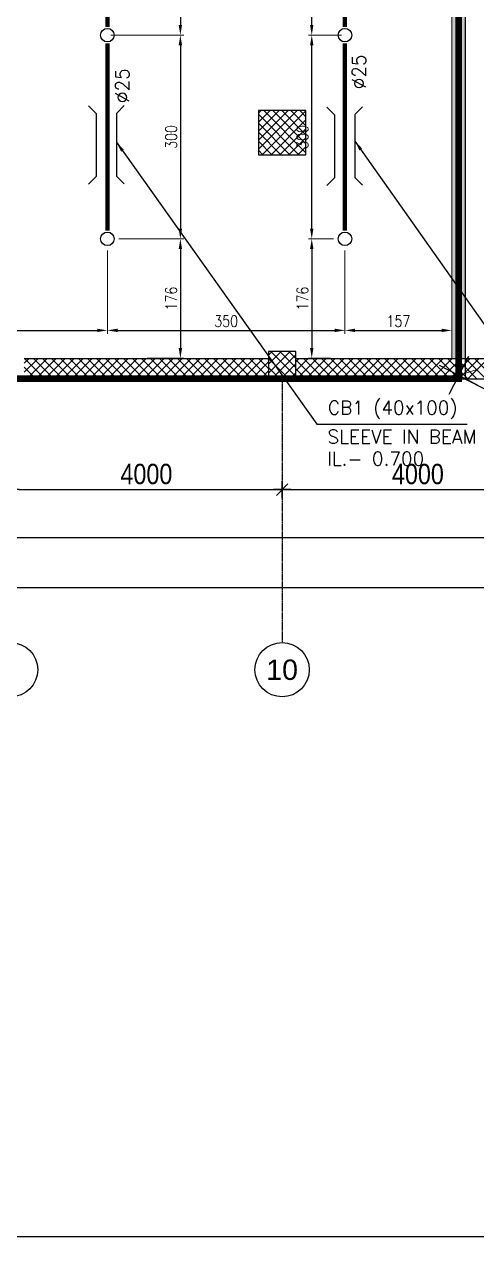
# Model space of a CAD drawing. Header units: inches. Extents: x 1355305 to 1448369, y 326920 to 386626.
# Drawn here: x 1403571 to 1410238, y 326920 to 344781 of the extents above; entities that cross this region are included whole.
import ezdxf
from ezdxf.enums import TextEntityAlignment as Align

# ---------------------------------------------------------------- set-up
doc = ezdxf.new("R2010")
doc.units = ezdxf.units.IN
doc.header["$MEASUREMENT"] = 0
for name, pattern in [('CENTER', [50.800000000000004, 31.75, -6.35, 6.35, -6.35]), ('DASHED2', [9.524999999999999, 6.35, -3.175]), ('DOT2', [3.175, 0, -3.175])]:
    doc.linetypes.add(name, pattern=pattern)
for name, color, linetype, lineweight in [('A-BLOCK', 43, 'Continuous', 13), ('A-DOOR', 10, 'Continuous', 15), ('A-HATCH CONCRETE', 254, 'Continuous', 5), ('A-LEASING LINE', 7, 'DASHED2', 9), ('wall hatch', 252, 'Continuous', 0)]:
    doc.layers.add(name, color=color, linetype=linetype, lineweight=lineweight)
for name, color, linetype in [('Axis', 9, 'CENTER'), ('dim-axis', 15, 'Continuous'), ('DIM2', 222, 'Continuous'), ('FFNEW', 252, 'Continuous'), ('FP-PIPE', 4, 'Continuous'), ('P-FIRE-SPR', 6, 'Continuous'), ('P-FIRE-TXT', 181, 'Continuous'), ('S-COL', 210, 'Continuous'), ('S-WALL', 1, 'Continuous'), ('SLEEVE', 2, 'Continuous'), ('SPR..', 3, 'Continuous'), ('wall pod', 7, 'Continuous')]:
    doc.layers.add(name, color=color, linetype=linetype)
doc.styles.add('ARIAL', font='ARIALN.TTF')
doc.styles.add('MECH', font='romans.shx')
doc.styles.add('ROMANS', font='romans__.ttf', dxfattribs={"width": 0.8})
doc.styles.add('style1', font='arial.ttf')
doc.dimstyles.new('DIM-100', dxfattribs={"dimscale": 150, "dimtxt": 2, "dimasz": 1, "dimexe": 0.75, "dimexo": 1, "dimgap": 0.5, "dimtad": 1, "dimdec": 0, "dimzin": 11, "dimdsep": 46, "dimtxsty": 'ARIAL', "dimblk": 'R', "dimcen": 2.5, "dimdle": 1, "dimclrd": 256, "dimclre": 256, "dimclrt": 256, "dimazin": 0, "dimtfac": 1, "dimtdec": 0, "dimtix": 1, "dimtmove": 2, "dimatfit": 3, "dimldrblk": 'R', "dimtolj": 1, "dimtzin": 3, "dimlwd": -1, "dimlwe": 13, "dimarcsym": 0})
doc.dimstyles.new('GRAND CINEMA', dxfattribs={"dimtxt": 180, "dimasz": 150, "dimexe": 0.18, "dimexo": 0.06, "dimgap": 100, "dimtad": 1, "dimdec": 0, "dimlfac": 0.1, "dimzin": 1, "dimdsep": 46, "dimtxsty": 'MECH', "dimcen": 0.09, "dimdle": 0.2, "dimclrd": 222, "dimclre": 222, "dimclrt": 3, "dimadec": 0, "dimazin": 0, "dimtfac": 1, "dimtdec": 0, "dimtix": 1, "dimtmove": 2, "dimatfit": 3, "dimfxl": 1, "dimtolj": 1, "dimtzin": 0, "dimlwd": -1, "dimarcsym": 0})

# ---------------------------------------------------------------- blocks, each defined once
blk = doc.blocks.new('R')
at = {"color": 4, "lineweight": 13}
blk.add_line((-0.7071067811866669, -0.7071067811866669), (0.7071067811866669, 0.7071067811866669), dxfattribs=at)
for p, q in [((0, -1.050000000000181), (0, 1.050000000000181)), ((-1.049999999999954, 0), (1.049999999999954, 0))]:
    blk.add_line(p, q)
blk = doc.blocks.new('*D1052')
at = {"layer": 'Defpoints', "color": 0, "transparency": 16777216}
for p in [(1420093.827452868, 560045.2144962826), (1468019.201510422, 560120.9798204945), (1468019.201510422, 560045.2144962826)]:
    blk.add_point(p, dxfattribs=at)
at = {"layer": 'dim-axis', "color": 251, "linetype": 'DOT2', "lineweight": 13, "transparency": 16777216}
for p, q in [((1420093.827452868, 560195.2144962826), (1420093.827452868, 560233.4798204945)), ((1468019.201510422, 560195.2144962826), (1468019.201510422, 560233.4798204945))]:
    blk.add_line(p, q, dxfattribs=at)
at = {"layer": 'dim-axis', "color": 251, "transparency": 16777216}
blk.add_line((1420213.827452868, 560120.9798204945), (1467899.201510422, 560120.9798204945), dxfattribs=at)
at = {"layer": 'dim-axis', "color": 251, "transparency": 16777216, "xscale": 120, "yscale": 120, "zscale": 120, "rotation": 180}
blk.add_blockref('R', (1420093.827452868, 560120.9798204945), dxfattribs=at)
at = {"layer": 'dim-axis', "color": 251, "transparency": 16777216, "xscale": 120, "yscale": 120, "zscale": 120}
blk.add_blockref('R', (1468019.201510422, 560120.9798204945), dxfattribs=at)
at = {"layer": 'dim-axis', "color": 251, "transparency": 16777216, "insert": (1444056.514481646, 560349.151716811), "char_height": 300, "attachment_point": 5, "style": 'ARIAL'}
blk.add_mtext('\\A1;47925', dxfattribs=at)
blk = doc.blocks.new('*D1053')
at = {"layer": 'Defpoints', "color": 0, "transparency": 16777216}
for p in [(1417901.090914004, 559308.8978513214), (1468019.201510422, 559384.6631755332), (1468019.201510422, 559308.8978513214)]:
    blk.add_point(p, dxfattribs=at)
at = {"layer": 'dim-axis', "color": 251, "linetype": 'DOT2', "lineweight": 13, "transparency": 16777216}
for p, q in [((1417901.090914004, 559458.8978513214), (1417901.090914004, 559497.1631755332)), ((1468019.201510422, 559458.8978513214), (1468019.201510422, 559497.1631755332))]:
    blk.add_line(p, q, dxfattribs=at)
at = {"layer": 'dim-axis', "color": 251, "transparency": 16777216}
blk.add_line((1418021.090914004, 559384.6631755332), (1467899.201510422, 559384.6631755332), dxfattribs=at)
at = {"layer": 'dim-axis', "color": 251, "transparency": 16777216, "xscale": 120, "yscale": 120, "zscale": 120, "rotation": 180}
blk.add_blockref('R', (1417901.090914004, 559384.6631755332), dxfattribs=at)
at = {"layer": 'dim-axis', "color": 251, "transparency": 16777216, "xscale": 120, "yscale": 120, "zscale": 120}
blk.add_blockref('R', (1468019.201510422, 559384.6631755332), dxfattribs=at)
at = {"layer": 'dim-axis', "color": 251, "transparency": 16777216, "insert": (1442960.146212213, 559612.8350718496), "char_height": 300, "attachment_point": 5, "style": 'ARIAL'}
blk.add_mtext('\\A1;50118', dxfattribs=at)
blk = doc.blocks.new('*D1065')
at = {"layer": 'Defpoints', "color": 0, "transparency": 16777216}
for p in [(1452093.827452868, 561772.7329135404), (1456093.827452868, 561772.7329135404), (1456093.827452868, 560824.5423655526)]:
    blk.add_point(p, dxfattribs=at)
at = {"layer": 'dim-axis', "color": 251, "linetype": 'DOT2', "lineweight": 13, "transparency": 16777216}
for p, q in [((1452093.827452868, 561622.7329135404), (1452093.827452868, 560712.0423655526)), ((1456093.827452868, 561622.7329135404), (1456093.827452868, 560712.0423655526))]:
    blk.add_line(p, q, dxfattribs=at)
at = {"layer": 'dim-axis', "color": 251, "transparency": 16777216}
blk.add_line((1452213.827452868, 560824.5423655526), (1455973.827452868, 560824.5423655526), dxfattribs=at)
at = {"layer": 'dim-axis', "color": 251, "transparency": 16777216, "xscale": 120, "yscale": 120, "zscale": 120, "rotation": 180}
blk.add_blockref('R', (1452093.827452868, 560824.5423655526), dxfattribs=at)
at = {"layer": 'dim-axis', "color": 251, "transparency": 16777216, "xscale": 120, "yscale": 120, "zscale": 120}
blk.add_blockref('R', (1456093.827452868, 560824.5423655526), dxfattribs=at)
at = {"layer": 'dim-axis', "color": 251, "transparency": 16777216, "insert": (1454093.827452868, 561052.7142618691), "char_height": 300, "attachment_point": 5, "style": 'ARIAL'}
blk.add_mtext('\\A1;4000', dxfattribs=at)
blk = doc.blocks.new('*D1066')
at = {"layer": 'Defpoints', "color": 0, "transparency": 16777216}
for p in [(1456093.827452868, 561772.7329135404), (1460093.827452868, 561772.7329135404), (1460093.827452868, 560824.5423655526)]:
    blk.add_point(p, dxfattribs=at)
at = {"layer": 'dim-axis', "color": 251, "linetype": 'DOT2', "lineweight": 13, "transparency": 16777216}
for p, q in [((1456093.827452868, 561622.7329135404), (1456093.827452868, 560712.0423655526)), ((1460093.827452868, 561622.7329135404), (1460093.827452868, 560712.0423655526))]:
    blk.add_line(p, q, dxfattribs=at)
at = {"layer": 'dim-axis', "color": 251, "transparency": 16777216}
blk.add_line((1456213.827452868, 560824.5423655526), (1459973.827452868, 560824.5423655526), dxfattribs=at)
at = {"layer": 'dim-axis', "color": 251, "transparency": 16777216, "xscale": 120, "yscale": 120, "zscale": 120, "rotation": 180}
blk.add_blockref('R', (1456093.827452868, 560824.5423655526), dxfattribs=at)
at = {"layer": 'dim-axis', "color": 251, "transparency": 16777216, "xscale": 120, "yscale": 120, "zscale": 120}
blk.add_blockref('R', (1460093.827452868, 560824.5423655526), dxfattribs=at)
at = {"layer": 'dim-axis', "color": 251, "transparency": 16777216, "insert": (1458093.827452868, 561052.7142618691), "char_height": 300, "attachment_point": 5, "style": 'ARIAL'}
blk.add_mtext('\\A1;4000', dxfattribs=at)
blk = doc.blocks.new('SEDRGFE')
at = {"layer": 'A-HATCH CONCRETE'}
h = blk.add_hatch(dxfattribs=at)
h.set_pattern_fill('ANSI37', color=250, scale=750)
h.set_pattern_definition([(45, (1341716.94421948, 266100.535076289), (-66.29126073623883, 66.29126073623884), []), (135, (1341716.94421948, 266100.535076289), (-66.29126073623884, -66.29126073623883), [])])
h.paths.add_polyline_path([(1386760.458064862, 678537.5531384707), (1386760.458064862, 677887.5531384707), (1387460.458064862, 677887.5531384707), (1387460.458064862, 678537.5531384707)])
h = blk.add_hatch(dxfattribs=at)
h.set_pattern_fill('ANSI37', color=250, scale=750)
h.set_pattern_definition([(45, (1341716.313607556, 266100.535076289), (-66.29126073623883, 66.29126073623884), []), (135, (1341716.313607556, 266100.535076289), (-66.29126073623884, -66.29126073623883), [])])
h.paths.add_polyline_path([(1386909.827452938, 674587.5531384649), (1387309.827452938, 674587.5531384649), (1387309.827452938, 674987.5531384649), (1386909.827452938, 674987.5531384649)])
at = {"layer": 'wall hatch', "ltscale": 500}
h = blk.add_hatch(dxfattribs=at)
h.set_pattern_fill('ANSI35', color=250, scale=500)
h.set_pattern_definition([(45, (1393765.295537244, 692564.6513192318), (-88.38834764831843, 88.38834764831844), []), (45, (1393853.683884744, 692564.6513192318), (-88.38834764831843, 88.38834764831844), [156.25, -31.25, 0, -31.25])])
edge = h.paths.add_edge_path(flags=17)
edge.add_line((1395397.435013728, 703056.1189136971), (1395199.441251579, 703084.3775273522))
edge.add_line((1395199.441251579, 703084.3775273522), (1394087.818356255, 695295.8002974926))
edge.add_line((1394087.818356255, 695295.8002974926), (1394301.26362863, 695265.3363645684))
edge.add_line((1394301.26362863, 695265.3363645684), (1395397.435013728, 703056.1189136971))
edge.add_line((1395397.435013728, 703056.1189136971), (1395199.441251579, 703084.3775273522))
h.paths.add_polyline_path([(1395397.435013728, 703056.1189136971), (1395199.441251579, 703084.3775273522), (1394087.818356255, 695295.8002974926), (1394301.26362863, 695265.3363645684)], flags=17)
h.paths.add_polyline_path([(1389809.827178311, 680290.4580612422), (1389609.827178311, 680287.5531384656), (1389609.827178311, 674887.5531384657), (1389809.827178311, 674887.5531384657)])
at = {"color": 250, "linetype": 'Continuous', "ltscale": 100}
blk.add_lwpolyline([(1389809.827178306, 674587.5531384656), (1389809.827178306, 680290.4580612421), (1389609.827178306, 680287.5531384655), (1388060.248555238, 680287.5531384657), (1388060.248555238, 686287.5531384657), (1384199.576223855, 686287.5531384068), (1384199.576223855, 693088.7208787417), (1385202.968846387, 692941.6240858629), (1385236.290825309, 693138.9020318149), (1385780.29710761, 696950.2695405331), (1386823.143637744, 704255.839256378), (1386865.470570824, 704552.8382980259), (1351200.254243582, 709613.1173584736), (1350433.73986931, 697904.0557742533), (1372210.580795567, 694796.0376300772), (1372208.772478453, 688237.4433332592), (1371310.458064859, 688237.4433332593), (1371310.458064859, 688037.5531384655), (1371310.458064859, 684787.5531387375), (1363260.447110901, 684787.5531387375), (1363260.447110901, 684587.5531384655), (1363260.447110901, 674587.5531384656), (1389809.827178306, 674587.5531384652)], dxfattribs=at)
at = {"layer": 'A-BLOCK', "color": 250, "ltscale": 100}
for p, q in [((1389809.827178311, 680290.4580612422), (1389809.827178311, 674887.5531384656)), ((1389609.827178311, 680087.5531384656), (1389609.827178311, 674887.5531384656))]:
    blk.add_line(p, q, dxfattribs=at)
for points in [[(1389609.827178311, 674887.5531384656), (1389609.827178311, 680287.5531384656)], [(1389809.827178311, 680290.4580612422), (1389809.827178311, 674887.5531384656)]]:
    blk.add_lwpolyline(points, dxfattribs=at)
at = {"layer": 'A-HATCH CONCRETE', "color": 250, "linetype": 'Continuous'}
for p, q in [((1383310.458064863, 674815.0508789618), (1383382.960324366, 674887.5531384656)), ((1383310.458064863, 674682.4683574893), (1383515.542845839, 674887.5531384656)), ((1383612.75159931, 674587.5531384659), (1383312.75159931, 674887.5531384657)), ((1383348.125367311, 674587.5531384656), (1383648.125367311, 674887.5531384656)), ((1383745.334120783, 674587.5531384657), (1383445.334120783, 674887.5531384657)), ((1383480.707888784, 674587.5531384657), (1383780.707888784, 674887.5531384656)), ((1383877.916642255, 674587.5531384659), (1383577.916642255, 674887.5531384656)), ((1383613.290410256, 674587.5531384656), (1383913.290410256, 674887.5531384656)), ((1384010.499163728, 674587.5531384657), (1383710.499163728, 674887.5531384657)), ((1383745.872931729, 674587.5531384657), (1384045.872931729, 674887.5531384656)), ((1384143.0816852, 674587.5531384659), (1383843.0816852, 674887.5531384656)), ((1383878.455453201, 674587.5531384656), (1384178.455453201, 674887.5531384656)), ((1384275.664206673, 674587.5531384657), (1383975.664206673, 674887.5531384657)), ((1384011.037974674, 674587.5531384657), (1384311.037974674, 674887.5531384656)), ((1384408.246728145, 674587.5531384659), (1384108.246728145, 674887.5531384656)), ((1384143.620496146, 674587.5531384659), (1384443.620496146, 674887.5531384656)), ((1384540.829249617, 674587.5531384657), (1384240.829249618, 674887.5531384657)), ((1384276.203017619, 674587.5531384657), (1384576.203017619, 674887.5531384656)), ((1384673.41177109, 674587.5531384659), (1384373.41177109, 674887.5531384656)), ((1384408.785539091, 674587.5531384659), (1384708.785539091, 674887.5531384656)), ((1384805.994292562, 674587.5531384657), (1384505.994292562, 674887.5531384657)), ((1384541.368060564, 674587.5531384657), (1384841.368060564, 674887.5531384656)), ((1384938.576814035, 674587.5531384659), (1384638.576814035, 674887.5531384656)), ((1384673.950582036, 674587.5531384659), (1384973.950582036, 674887.5531384656)), ((1385071.159335507, 674587.5531384657), (1384771.159335508, 674887.5531384657)), ((1384806.533103509, 674587.5531384657), (1385106.533103508, 674887.5531384656)), ((1385203.74185698, 674587.5531384659), (1384903.74185698, 674887.5531384656)), ((1384939.115624981, 674587.5531384659), (1385239.115624981, 674887.5531384656)), ((1385336.324378452, 674587.553138466), (1385036.324378452, 674887.5531384657)), ((1385071.698146454, 674587.5531384657), (1385371.698146454, 674887.5531384656)), ((1385468.906899925, 674587.5531384659), (1385168.906899925, 674887.5531384656)), ((1385204.280667926, 674587.5531384659), (1385504.280667926, 674887.5531384656)), ((1385601.489421397, 674587.553138466), (1385301.489421397, 674887.5531384657)), ((1385336.863189399, 674587.5531384659), (1385636.863189398, 674887.5531384656)), ((1385734.07194287, 674587.5531384659), (1385434.07194287, 674887.5531384656)), ((1385469.445710871, 674587.5531384659), (1385769.445710871, 674887.5531384656)), ((1385866.654464342, 674587.553138466), (1385566.654464342, 674887.5531384657)), ((1385602.028232343, 674587.5531384659), (1385902.028232343, 674887.5531384656)), ((1385999.236985815, 674587.5531384659), (1385699.236985815, 674887.5531384656)), ((1385734.610753816, 674587.5531384659), (1386034.610753816, 674887.5531384656)), ((1386131.819507287, 674587.553138466), (1385831.819507287, 674887.5531384657)), ((1385867.193275289, 674587.553138466), (1386167.193275288, 674887.5531384656)), ((1386264.402028759, 674587.5531384659), (1385964.40202876, 674887.5531384656)), ((1385999.775796761, 674587.5531384659), (1386299.775796761, 674887.5531384656)), ((1386396.984550232, 674587.5531384661), (1386096.984550232, 674887.5531384657)), ((1386132.358318234, 674587.553138466), (1386432.358318233, 674887.5531384656)), ((1386529.567071704, 674587.5531384659), (1386229.567071705, 674887.5531384656)), ((1386264.940839706, 674587.5531384659), (1386564.940839706, 674887.5531384656)), ((1386662.149593177, 674587.5531384661), (1386362.149593177, 674887.5531384657)), ((1386397.523361179, 674587.553138466), (1386697.523361178, 674887.5531384656)), ((1386794.732114649, 674587.5531384659), (1386494.73211465, 674887.5531384656)), ((1386530.105882651, 674587.5531384659), (1386830.105882651, 674887.5531384656)), ((1386910.458064863, 674604.4097097253), (1386627.314636122, 674887.5531384657)), ((1386662.688404124, 674587.553138466), (1386910.458064863, 674835.322799205)), ((1386910.458064863, 674736.9922311977), (1386759.897157595, 674887.5531384656)), ((1386910.458064863, 674869.5747526702), (1386892.479679067, 674887.5531384656)), ((1387310.458064863, 674837.5752347875), (1387360.435968541, 674887.5531384659)), ((1387310.458064863, 674704.9927133151), (1387493.018490013, 674887.5531384659)), ((1387590.227243484, 674587.5531384659), (1387310.458064863, 674867.3223170877)), ((1387325.601011486, 674587.5531384659), (1387625.601011486, 674887.5531384659)), ((1387722.809764957, 674587.5531384659), (1387422.809764957, 674887.553138466)), ((1387458.183532958, 674587.553138466), (1387758.183532958, 674887.553138466)), ((1387855.392286429, 674587.5531384659), (1387555.392286429, 674887.5531384659)), ((1387590.766054431, 674587.5531384659), (1387890.766054431, 674887.5531384659)), ((1387987.974807902, 674587.5531384659), (1387687.974807902, 674887.553138466)), ((1387723.348575903, 674587.553138466), (1388023.348575903, 674887.553138466)), ((1388120.557329374, 674587.5531384659), (1387820.557329374, 674887.5531384659)), ((1387855.931097376, 674587.5531384659), (1388155.931097376, 674887.5531384659)), ((1388253.139850847, 674587.5531384659), (1387953.139850847, 674887.5531384659)), ((1387988.513618848, 674587.553138466), (1388288.513618848, 674887.553138466)), ((1388385.722372319, 674587.5531384659), (1388085.722372319, 674887.5531384659)), ((1388121.096140321, 674587.5531384659), (1388421.096140321, 674887.5531384659)), ((1388518.304893792, 674587.5531384659), (1388218.304893792, 674887.5531384659)), ((1388253.678661793, 674587.553138466), (1388553.678661793, 674887.553138466)), ((1388650.887415264, 674587.5531384657), (1388350.887415264, 674887.5531384659)), ((1388386.261183266, 674587.5531384659), (1388686.261183266, 674887.5531384659)), ((1388783.469936737, 674587.5531384659), (1388483.469936737, 674887.5531384659)), ((1388518.843704738, 674587.553138466), (1388818.843704738, 674887.553138466)), ((1388916.052458209, 674587.5531384659), (1388616.052458209, 674887.553138466)), ((1388651.426226211, 674587.553138466), (1388951.426226211, 674887.5531384659)), ((1389048.634979682, 674587.5531384659), (1388748.634979682, 674887.5531384659)), ((1388784.008747683, 674587.5531384659), (1389084.008747683, 674887.5531384659)), ((1389181.217501154, 674587.5531384659), (1388881.217501154, 674887.553138466)), ((1388916.591269156, 674587.553138466), (1389216.591269155, 674887.5531384659)), ((1389313.800022627, 674587.5531384659), (1389013.800022627, 674887.5531384659)), ((1389049.173790628, 674587.5531384659), (1389349.173790628, 674887.5531384659)), ((1389446.382544099, 674587.5531384659), (1389146.382544099, 674887.553138466)), ((1389181.756312101, 674587.553138466), (1389481.7563121, 674887.5531384659)), ((1389578.965065572, 674587.5531384659), (1389278.965065571, 674887.5531384659)), ((1389314.338833573, 674587.5531384659), (1389614.338833573, 674887.5531384659)), ((1389711.547587044, 674587.5531384659), (1389411.547587044, 674887.553138466)), ((1389446.921355046, 674587.553138466), (1389746.921355045, 674887.5531384659)), ((1389809.827178306, 674621.8560686763), (1389544.130108516, 674887.5531384659)), ((1389579.503876518, 674587.5531384659), (1389809.827178306, 674817.8764402538)), ((1389809.827178306, 674754.4385901488), (1389676.712629989, 674887.553138466)), ((1389809.827178306, 674887.0211116213), (1389809.295151461, 674887.5531384659)), ((1383480.169077838, 674587.5531384657), (1383310.458064863, 674757.2641514408)), ((1383347.586556365, 674587.5531384659), (1383310.458064863, 674624.6816299683)), ((1386795.270925596, 674587.5531384659), (1386910.458064863, 674702.7402777324)), ((1387457.644722012, 674587.5531384659), (1387310.458064863, 674734.7397956152)), ((1389712.086397991, 674587.553138466), (1389809.827178306, 674685.2939187813)), ((1387325.06220054, 674587.5531384657), (1387310.458064863, 674602.1572741427))]:
    blk.add_line(p, q, dxfattribs=at)
at = {"layer": 'S-COL', "color": 250}
for points in [[(1386760.458064862, 678537.5531384707), (1386760.458064862, 677887.5531384707), (1387460.458064862, 677887.5531384707), (1387460.458064862, 678537.5531384707)], [(1386909.827452938, 674587.5531384649), (1387309.827452938, 674587.5531384649), (1387309.827452938, 674987.5531384649), (1386909.827452938, 674987.5531384649)]]:
    blk.add_lwpolyline(points, close=True, dxfattribs=at)
at = {"layer": 'S-WALL', "color": 250}
for points in [[(1383310.458064863, 674887.5531384656), (1386910.458064863, 674887.5531384656)], [(1387310.458064863, 674887.5531384656), (1389809.827178306, 674887.5531384656)], [(1363260.447110901, 674587.5531384656), (1389809.827178306, 674587.5531384656)]]:
    blk.add_lwpolyline(points, dxfattribs=at)
blk = doc.blocks.new('SWGDCSTHYTD')
at = {"color": 254, "linetype": 'Continuous', "ltscale": 100}
blk.add_lwpolyline([(1410070.553892071, 395957.8111279894), (1410070.553892071, 401660.7160507659), (1409870.553892071, 401657.8111279893), (1408320.975269003, 401657.8111279897), (1408320.975269003, 407657.8111279897), (1404460.30293762, 407657.8111279308), (1404460.30293762, 414458.9788682655), (1405463.695560153, 414311.8820753867), (1405497.017539074, 414509.1600213387), (1406041.023821375, 418320.5275300569), (1407083.870351509, 425626.0972459019), (1407126.19728459, 425923.0962875498), (1371460.980957348, 430983.3753479974), (1370694.466583075, 419274.3137637771), (1392471.307509332, 416166.295619601), (1392469.499192218, 409607.7013227831), (1391571.184778624, 409607.7013227831), (1391571.184778624, 409407.8111279893), (1391571.184778624, 406157.8111282613), (1383521.173824667, 406157.8111282613), (1383521.173824667, 405957.8111279893), (1383521.173824667, 395957.8111279894), (1410070.553892071, 395957.811127989)], dxfattribs=at)
at = {"layer": 'A-BLOCK', "color": 254, "ltscale": 100}
blk.add_line((1410070.553892076, 401757.8111279892), (1410070.553892076, 396257.8111279894), dxfattribs=at)
blk.add_lwpolyline([(1409870.553892076, 401657.8111279894), (1409870.553892076, 401757.8081917226), (1410070.553892076, 401757.8081917226), (1410070.553892076, 396257.8111279894)], dxfattribs=at)
at = {"layer": 'A-HATCH CONCRETE', "color": 254, "linetype": 'Continuous'}
for p, q in [((1410370.021865227, 395957.8111279897), (1410070.021865227, 396257.8111279896)), ((1410070.553892071, 396188.1344297776), (1410140.230590283, 396257.8111279896)), ((1410070.553892071, 396055.5519083053), (1410272.813111756, 396257.8111279896)), ((1410105.395633228, 395957.8111279897), (1410405.395633228, 396257.8111279896)), ((1410502.604386699, 395957.8111279897), (1410202.604386699, 396257.8111279896)), ((1410237.439343754, 395957.8111279897), (1410070.553892071, 396124.6965796727)), ((1410104.856822282, 395957.8111279897), (1410070.553892071, 395992.1140582002))]:
    blk.add_line(p, q, dxfattribs=at)
at = {"layer": 'S-WALL', "color": 254}
for points in [[(1371460.980958117, 430983.3753478883), (1371460.980957352, 430983.3753479974), (1369165.928224183, 395957.8111279894), (1419295.928224183, 395957.8111279894), (1421087.561094023, 423900.431829343), (1407122.002632387, 425893.6633096873)], [(1410070.553892071, 396257.8111279894), (1411171.184778628, 396257.8111279894)]]:
    blk.add_lwpolyline(points, dxfattribs=at)
blk = doc.blocks.new('PENDENT SPR')
at = {"layer": 'P-FIRE-SPR'}
blk.add_circle((2.842170943040401e-14, 0), 0.1, dxfattribs=at)
blk = doc.blocks.new('A$C365C0078')
at = {"color": 2, "lineweight": 30}
for p, q in [((-149.2722305711941, 460.9794438285753), (-263.1046605908778, 574.8118738482589)), ((149.2722305711941, 465.0205561714247), (263.1046605908778, 578.8529861911082)), ((-149.2722305711941, 460.9794438285753), (-149.2722305711941, -465.0205561714247)), ((149.2722305711941, 460.9794438285753), (149.2722305711941, -465.0205561714247)), ((-149.2722305711941, -465.0205561714247), (-263.1046605908778, -578.8529861911082)), ((149.2722305711941, -460.9794438285753), (263.1046605908778, -574.8118738482589))]:
    blk.add_line(p, q, dxfattribs=at)
blk = doc.blocks.new('*D1075')
at = {"layer": 'Defpoints', "color": 0, "transparency": 16777216}
for p in [(31537.75021806825, -32424.40135506896), (27537.7208018736, -32762.82498860831), (31537.75021806825, -33653.37385768926)]:
    blk.add_point(p, dxfattribs=at)
at = {"layer": 'DIM2', "color": 222, "lineweight": -2, "transparency": 16777216}
for p, q in [((31537.75021806825, -32474.40135506896), (31537.75021806825, -33703.37385768926)), ((27537.7208018736, -32812.82498860831), (27537.7208018736, -33703.37385768926))]:
    blk.add_line(p, q, dxfattribs=at)
at = {"layer": 'DIM2', "color": 222, "transparency": 16777216}
blk.add_line((27687.7208018736, -33653.37385768926), (31387.75021806825, -33653.37385768926), dxfattribs=at)
for points in [[(27687.7208018736, -33628.37385768926), (27687.7208018736, -33678.37385768926), (27537.7208018736, -33653.37385768926)], [(31387.75021806825, -33628.37385768926), (31387.75021806825, -33678.37385768926), (31537.75021806825, -33653.37385768926)]]:
    blk.add_solid(points, dxfattribs=at)
at = {"layer": 'DIM2', "color": 3, "transparency": 16777216, "insert": (29537.73550997092, -33517.59199172343), "char_height": 170, "attachment_point": 5, "style": 'ROMANS'}
blk.add_mtext('\\A1;400', dxfattribs=at)
blk = doc.blocks.new('*D1076')
at = {"layer": 'Defpoints', "color": 0, "transparency": 16777216}
for p in [(35037.75021806825, -32424.40135506896), (31537.7208018736, -32762.91498860827), (35037.75021806825, -33653.37385768926)]:
    blk.add_point(p, dxfattribs=at)
at = {"layer": 'DIM2', "color": 222, "lineweight": -2, "transparency": 16777216}
for p, q in [((35037.75021806825, -32474.40135506896), (35037.75021806825, -33703.37385768926)), ((31537.7208018736, -32812.91498860827), (31537.7208018736, -33703.37385768926))]:
    blk.add_line(p, q, dxfattribs=at)
at = {"layer": 'DIM2', "color": 222, "transparency": 16777216}
blk.add_line((31687.7208018736, -33653.37385768926), (34887.75021806825, -33653.37385768926), dxfattribs=at)
for points in [[(31687.7208018736, -33628.37385768926), (31687.7208018736, -33678.37385768926), (31537.7208018736, -33653.37385768926)], [(34887.75021806825, -33628.37385768926), (34887.75021806825, -33678.37385768926), (35037.75021806825, -33653.37385768926)]]:
    blk.add_solid(points, dxfattribs=at)
at = {"layer": 'DIM2', "color": 3, "transparency": 16777216, "insert": (33287.73550997092, -33517.59199172343), "char_height": 170, "attachment_point": 5, "style": 'ROMANS'}
blk.add_mtext('\\A1;350', dxfattribs=at)
blk = doc.blocks.new('*D1077')
at = {"layer": 'Defpoints', "color": 0, "transparency": 16777216}
for p in [(35037.7208018736, -32762.91498860827), (36612.69138480909, -32762.91498860827), (36612.69138480909, -33653.55385768932)]:
    blk.add_point(p, dxfattribs=at)
at = {"layer": 'DIM2', "color": 222, "lineweight": -2, "transparency": 16777216}
for p, q in [((35037.7208018736, -32812.91498860827), (35037.7208018736, -33703.55385768932)), ((36612.69138480909, -32812.91498860827), (36612.69138480909, -33703.55385768932))]:
    blk.add_line(p, q, dxfattribs=at)
at = {"layer": 'DIM2', "color": 222, "transparency": 16777216}
blk.add_line((35187.7208018736, -33653.55385768932), (36462.69138480909, -33653.55385768932), dxfattribs=at)
for points in [[(35187.7208018736, -33628.55385768932), (35187.7208018736, -33678.55385768932), (35037.7208018736, -33653.55385768932)], [(36462.69138480909, -33628.55385768932), (36462.69138480909, -33678.55385768932), (36612.69138480909, -33653.55385768932)]]:
    blk.add_solid(points, dxfattribs=at)
at = {"layer": 'DIM2', "color": 3, "transparency": 16777216, "insert": (35825.20609334134, -33517.77199172348), "char_height": 170, "attachment_point": 5, "style": 'ROMANS'}
blk.add_mtext('\\A1;157', dxfattribs=at)
blk = doc.blocks.new('*D1095')
at = {"layer": 'Defpoints', "color": 0, "transparency": 16777216}
for p in [(31657.75015364657, -26304.27701195329), (31537.7208018736, -29304.27701195329), (32613.26227136166, -29304.27701195329)]:
    blk.add_point(p, dxfattribs=at)
at = {"layer": 'DIM2', "color": 222, "lineweight": -2, "transparency": 16777216}
for p, q in [((31707.75015364657, -26304.27701195329), (32663.26227136166, -26304.27701195329)), ((31587.7208018736, -29304.27701195329), (32663.26227136166, -29304.27701195329))]:
    blk.add_line(p, q, dxfattribs=at)
at = {"layer": 'DIM2', "color": 222, "transparency": 16777216}
blk.add_line((32613.26227136166, -26454.27701195329), (32613.26227136166, -29154.27701195329), dxfattribs=at)
for points in [[(32588.26227136166, -26454.27701195329), (32638.26227136166, -26454.27701195329), (32613.26227136166, -26304.27701195329)], [(32588.26227136166, -29154.27701195329), (32638.26227136166, -29154.27701195329), (32613.26227136166, -29304.27701195329)]]:
    blk.add_solid(points, dxfattribs=at)
at = {"layer": 'DIM2', "color": 3, "transparency": 16777216, "insert": (32423.26227136166, -28294.89907268266), "char_height": 170, "attachment_point": 5, "rotation": 90, "style": 'ROMANS'}
blk.add_mtext('\\A1;300', dxfattribs=at)
blk = doc.blocks.new('*D1096')
at = {"layer": 'Defpoints', "color": 0, "transparency": 16777216}
for p in [(32075.61153661739, -29304.27701195329), (31657.75015364657, -32304.27701195329), (32613.26227136166, -32304.27701195329)]:
    blk.add_point(p, dxfattribs=at)
at = {"layer": 'DIM2', "color": 222, "lineweight": -2, "transparency": 16777216}
for p, q in [((32125.61153661739, -29304.27701195329), (32663.26227136166, -29304.27701195329)), ((31707.75015364657, -32304.27701195329), (32663.26227136166, -32304.27701195329))]:
    blk.add_line(p, q, dxfattribs=at)
at = {"layer": 'DIM2', "color": 222, "transparency": 16777216}
blk.add_line((32613.26227136166, -29454.27701195329), (32613.26227136166, -32154.27701195329), dxfattribs=at)
for points in [[(32588.26227136166, -29454.27701195329), (32638.26227136166, -29454.27701195329), (32613.26227136166, -29304.27701195329)], [(32588.26227136166, -32154.27701195329), (32638.26227136166, -32154.27701195329), (32613.26227136166, -32304.27701195329)]]:
    blk.add_solid(points, dxfattribs=at)
at = {"layer": 'DIM2', "color": 3, "transparency": 16777216, "insert": (32477.48040539583, -30804.27701195329), "char_height": 170, "attachment_point": 5, "rotation": 90, "style": 'ROMANS'}
blk.add_mtext('\\A1;300', dxfattribs=at)
blk = doc.blocks.new('*D1104')
at = {"layer": 'Defpoints', "color": 0, "transparency": 16777216}
for p in [(32075.61153661739, -32304.39701195323), (32075.61153661739, -34064.37499755429), (32613.26227136166, -34064.37499755429)]:
    blk.add_point(p, dxfattribs=at)
at = {"layer": 'DIM2', "color": 222, "lineweight": -2, "transparency": 16777216}
for p, q in [((32125.61153661739, -32304.39701195323), (32663.26227136166, -32304.39701195323)), ((32125.61153661739, -34064.37499755429), (32663.26227136166, -34064.37499755429))]:
    blk.add_line(p, q, dxfattribs=at)
at = {"layer": 'DIM2', "color": 222, "transparency": 16777216}
blk.add_line((32613.26227136166, -32454.39701195323), (32613.26227136166, -33914.37499755429), dxfattribs=at)
for points in [[(32588.26227136166, -32454.39701195323), (32638.26227136166, -32454.39701195323), (32613.26227136166, -32304.39701195323)], [(32588.26227136166, -33914.37499755429), (32638.26227136166, -33914.37499755429), (32613.26227136166, -34064.37499755429)]]:
    blk.add_solid(points, dxfattribs=at)
at = {"layer": 'DIM2', "color": 3, "transparency": 16777216, "insert": (32477.48040539583, -33184.38600475375), "char_height": 170, "attachment_point": 5, "rotation": 90, "style": 'ROMANS'}
blk.add_mtext('\\A1;176', dxfattribs=at)
blk = doc.blocks.new('*D1116')
at = {"layer": 'Defpoints', "color": 0, "transparency": 16777216}
for p in [(34917.75023531844, -32304.33701195318), (34548.66973481793, -34064.31499755429), (34876.35590418056, -34064.31499755429)]:
    blk.add_point(p, dxfattribs=at)
at = {"layer": 'DIM2', "color": 222, "lineweight": -2, "transparency": 16777216}
for p, q in [((34867.75023531844, -32304.33701195318), (34498.66973481793, -32304.33701195318)), ((34826.35590418056, -34064.31499755429), (34498.66973481793, -34064.31499755429))]:
    blk.add_line(p, q, dxfattribs=at)
at = {"layer": 'DIM2', "color": 222, "transparency": 16777216}
blk.add_line((34548.66973481793, -32454.33701195318), (34548.66973481793, -33914.31499755429), dxfattribs=at)
for points in [[(34523.66973481793, -32454.33701195318), (34573.66973481793, -32454.33701195318), (34548.66973481793, -32304.33701195318)], [(34523.66973481793, -33914.31499755429), (34573.66973481793, -33914.31499755429), (34548.66973481793, -34064.31499755429)]]:
    blk.add_solid(points, dxfattribs=at)
at = {"layer": 'DIM2', "color": 3, "transparency": 16777216, "insert": (34412.8878688521, -33184.32600475373), "char_height": 170, "attachment_point": 5, "rotation": 90, "style": 'ROMANS'}
blk.add_mtext('\\A1;176', dxfattribs=at)
blk = doc.blocks.new('*D1117')
at = {"layer": 'Defpoints', "color": 0, "transparency": 16777216}
for p in [(34548.66973481793, -29304.33701195329), (35037.7208018736, -29304.33701195329), (34793.07526834565, -32304.33701195318)]:
    blk.add_point(p, dxfattribs=at)
at = {"layer": 'DIM2', "color": 222, "lineweight": -2, "transparency": 16777216}
for p, q in [((34987.7208018736, -29304.33701195329), (34498.66973481793, -29304.33701195329)), ((34743.07526834565, -32304.33701195318), (34498.66973481793, -32304.33701195318))]:
    blk.add_line(p, q, dxfattribs=at)
at = {"layer": 'DIM2', "color": 222, "transparency": 16777216}
blk.add_line((34548.66973481793, -32154.33701195318), (34548.66973481793, -29454.33701195329), dxfattribs=at)
for points in [[(34523.66973481793, -29454.33701195329), (34573.66973481793, -29454.33701195329), (34548.66973481793, -29304.33701195329)], [(34523.66973481793, -32154.33701195318), (34573.66973481793, -32154.33701195318), (34548.66973481793, -32304.33701195318)]]:
    blk.add_solid(points, dxfattribs=at)
at = {"layer": 'DIM2', "color": 3, "transparency": 16777216, "insert": (34412.8878688521, -30804.33701195323), "char_height": 170, "attachment_point": 5, "rotation": 90, "style": 'ROMANS'}
blk.add_mtext('\\A1;300', dxfattribs=at)
blk = doc.blocks.new('*D1118')
at = {"layer": 'Defpoints', "color": 0, "transparency": 16777216}
for p in [(34391.27037214488, -26304.45917009708), (34548.66973481793, -26304.45917009708), (34793.07526834565, -29304.33701195329)]:
    blk.add_point(p, dxfattribs=at)
at = {"layer": 'DIM2', "color": 222, "lineweight": -2, "transparency": 16777216}
for p, q in [((34441.27037214488, -26304.45917009708), (34598.66973481793, -26304.45917009708)), ((34743.07526834565, -29304.33701195329), (34498.66973481793, -29304.33701195329))]:
    blk.add_line(p, q, dxfattribs=at)
at = {"layer": 'DIM2', "color": 222, "transparency": 16777216}
blk.add_line((34548.66973481793, -29154.33701195329), (34548.66973481793, -26454.45917009708), dxfattribs=at)
for points in [[(34523.66973481793, -26454.45917009708), (34573.66973481793, -26454.45917009708), (34548.66973481793, -26304.45917009708)], [(34523.66973481793, -29154.33701195329), (34573.66973481793, -29154.33701195329), (34548.66973481793, -29304.33701195329)]]:
    blk.add_solid(points, dxfattribs=at)
at = {"layer": 'DIM2', "color": 3, "transparency": 16777216, "insert": (34358.6697348177, -27025.69586873188), "char_height": 170, "attachment_point": 5, "rotation": 90, "style": 'ROMANS'}
blk.add_mtext('\\A1;300', dxfattribs=at)
blk = doc.blocks.new('SGSR')
at = {"layer": 'Axis', "color": 251, "ltscale": 0.5}
blk.add_line((1456093.827452868, 562458.5531384649), (1456093.827452868, 558571.4996232782), dxfattribs=at)
at = {"layer": 'Axis', "color": 251, "linetype": 'Continuous'}
for centre in [(1452093.827452868, 558171.4996232782), (1456093.827452868, 558171.4996232782)]:
    blk.add_circle(centre, 400.0000000000064, dxfattribs=at)
at = {"layer": 'S-WALL', "color": 251}
blk.add_lwpolyline([(1417889.201510422, 562458.5531384649), (1468019.201510422, 562458.5531384649), (1469810.834380262, 590401.1738398185), (1420184.254243591, 597484.1173584729)], close=True, dxfattribs=at)
at = {"layer": 'Axis', "color": 251, "linetype": 'Continuous', "style": 'style1'}
blk.add_text('10', height=300, dxfattribs=at).set_placement((1456093.827452868, 558171.4996232782), align=Align.MIDDLE)
at = {"layer": 'dim-axis', "color": 251}
for base, p1, p2, picture, middle in [((1456093.827452868, 560824.5423655526), (1452093.827452868, 561772.7329135404), (1456093.827452868, 561772.7329135404), '*D1065', (1454093.827452868, 561052.7142618691)), ((1460093.827452868, 560824.5423655526), (1456093.827452868, 561772.7329135404), (1460093.827452868, 561772.7329135404), '*D1066', (1458093.827452868, 561052.7142618691))]:
    dim = blk.add_linear_dim(base=base, p1=p1, p2=p2, angle=180, dimstyle='DIM-100', override={"dimasz": 0.8, "dimclrd": 251, "dimclre": 251, "dimclrt": 251}, dxfattribs=at)
    dim.commit()
    dim.dimension.update_dxf_attribs({"geometry": picture, "text_midpoint": middle})
for p1, p2, distance, picture, middle in [((1420093.827452868, 560045.2144962826), (1468019.201510422, 560045.2144962826), 75.76532421191223, '*D1052', (1444056.514481646, 560349.151716811)), ((1417901.090914004, 559308.8978513214), (1468019.201510422, 559308.8978513214), 75.76532421179581, '*D1053', (1442960.146212213, 559612.8350718496))]:
    dim = blk.add_aligned_dim(p1=p1, p2=p2, distance=distance, dimstyle='DIM-100', override={"dimasz": 0.8, "dimclrd": 251, "dimclre": 251, "dimclrt": 251}, dxfattribs=at)
    dim.commit()
    dim.dimension.update_dxf_attribs({"geometry": picture, "text_midpoint": middle})
blk = doc.blocks.new('A$C6DC347C1')
at = {"layer": 'A-LEASING LINE', "color": 6, "const_width": 100}
blk.add_lwpolyline([(-1796.984509943053, 660.5277291796519), (-2564.129471794469, -11048.53309907025), (19312.71103929332, -14170.91384770192), (19312.70778373093, -20715.1460422005), (18412.58874864131, -20714.92543461884), (18412.58874864154, -24265.03573840996), (10362.57779113227, -24265.0357384099), (10362.57779819821, -34365.03573841002), (36711.95786208869, -34365.03573841002), (36711.95786208869, -28765.03573841014), (34962.36481290427, -28765.03573841008), (34962.39366513677, -22740.03912831878), (31101.69479925069, -22740.03234861884), (31101.70690763742, -15751.78849494434), (32125.294281726, -15898.56236532785), (33276.09185927338, -7757.750078286394), (33283.75768017606, -7758.844479876221), (33770.8585376821, -4393.314091044303), (-1796.984509943053, 660.5277291796519)], dxfattribs=at)
at = {"layer": 'FP-PIPE', "color": 4, "const_width": 65}
for points in [[(31537.75021806825, -26424.40135506878), (31537.75021806825, -29184.40135506896)], [(35037.75021806825, -29184.40135506896), (35037.75021806825, -28920.47041749541), (34238.33043054328, -28920.46879672125)], [(31537.75021806825, -29424.40135506896), (31537.75021806825, -32184.40135506896)], [(35037.75021806825, -32184.40135506896), (35037.75021806825, -29424.40135506896)]]:
    blk.add_lwpolyline(points, dxfattribs=at)
at = {"layer": 'SLEEVE'}
for p in [(31521.73162882635, -30921.00089091813), (35033.4971876333, -30939.98604302126)]:
    blk.add_blockref('A$C365C0078', p, dxfattribs=at)
at = {"layer": 'SPR..', "xscale": 1000, "yscale": 1000, "zscale": 1000}
for p in [(31537.75021806825, -29304.40135506896), (35037.75021806825, -29304.40135506896), (31537.75021806825, -32304.40135506896), (35037.75021806825, -32304.40135506896)]:
    blk.add_blockref('PENDENT SPR', p, dxfattribs=at)
at = {"layer": 'P-FIRE-TXT', "style": 'MECH'}
for p in [(35245.79427422234, -29845.12812731048), (31759.53426506952, -30049.0771762316)]:
    blk.add_text('%%C25', height=200, rotation=90, dxfattribs=at).set_placement(p, align=Align.MIDDLE_CENTER)
at = {"layer": 'SLEEVE', "style": 'MECH'}
for s, p in [('CB1 (40x100)', (34785.40170567203, -34891.42363769683, 6.177460307e-07)), ('SLEEVE IN BEAM', (34780.06357064843, -35320.24355121591, 6.177460307e-07)), ('IL.- 0.700', (34774.72543562553, -35643.62699253735, 6.177460307e-07))]:
    blk.add_text(s, height=200, dxfattribs=at).set_placement(p)
at = {"layer": 'DIM2'}
for base, p1, p2, picture, middle in [((32613.26227136166, -29304.27701195329), (31657.75015364657, -26304.27701195329), (31537.7208018736, -29304.27701195329), '*D1095', (32423.26227136166, -28294.89907268266)), ((34548.66973481793, -26304.45917009708), (34793.07526834565, -29304.33701195329), (34391.27037214488, -26304.45917009708), '*D1118', (34358.6697348177, -27025.69586873188))]:
    dim = blk.add_linear_dim(base=base, p1=p1, p2=p2, angle=90, dimstyle='GRAND CINEMA', override={"dimtxt": 170, "dimexe": 50, "dimexo": 50, "dimgap": 50, "dimtxsty": 'ROMANS', "dimfxl": 6000}, dxfattribs=at)
    dim.commit()
    dim.dimension.update_dxf_attribs({"geometry": picture, "text_midpoint": middle, "dimtype": 160})
for base, p1, p2, picture, middle in [((32613.26227136166, -32304.27701195329), (32075.61153661739, -29304.27701195329), (31657.75015364657, -32304.27701195329), '*D1096', (32477.48040539583, -30804.27701195329)), ((34548.66973481793, -29304.33701195329), (34793.07526834565, -32304.33701195318), (35037.7208018736, -29304.33701195329), '*D1117', (34412.8878688521, -30804.33701195323)), ((32613.26227136166, -34064.37499755429), (32075.61153661739, -32304.39701195323), (32075.61153661739, -34064.37499755429), '*D1104', (32477.48040539583, -33184.38600475375)), ((34548.66973481793, -34064.31499755429), (34917.75023531844, -32304.33701195318), (34876.35590418056, -34064.31499755429), '*D1116', (34412.8878688521, -33184.32600475373))]:
    dim = blk.add_linear_dim(base=base, p1=p1, p2=p2, angle=90, dimstyle='GRAND CINEMA', override={"dimtxt": 170, "dimexe": 50, "dimexo": 50, "dimgap": 50, "dimtxsty": 'ROMANS', "dimfxl": 6000}, dxfattribs=at)
    dim.commit()
    dim.dimension.update_dxf_attribs({"geometry": picture, "text_midpoint": middle})
for base, p1, p2, picture, middle in [((31537.75021806825, -33653.37385768926), (27537.7208018736, -32762.82498860831), (31537.75021806825, -32424.40135506896), '*D1075', (29537.73550997092, -33517.59199172343)), ((35037.75021806825, -33653.37385768926), (31537.7208018736, -32762.91498860827), (35037.75021806825, -32424.40135506896), '*D1076', (33287.73550997092, -33517.59199172343)), ((36612.69138480909, -33653.55385768932), (35037.7208018736, -32762.91498860827), (36612.69138480909, -32762.91498860827), '*D1077', (35825.20609334134, -33517.77199172348))]:
    dim = blk.add_linear_dim(base=base, p1=p1, p2=p2, dimstyle='GRAND CINEMA', override={"dimtxt": 170, "dimexe": 50, "dimexo": 50, "dimgap": 50, "dimtxsty": 'ROMANS', "dimfxl": 6000}, dxfattribs=at)
    dim.commit()
    dim.dimension.update_dxf_attribs({"geometry": picture, "text_midpoint": middle})
for points in [[(31673.57110489206, -30882.64680509648), (34622.3384850244, -35033.01920248644), (36837.81062283786, -35033.01920248644)], [(35185.33666369878, -30866.28789850877), (38134.10404383088, -35052.00435458921), (40349.57618164434, -35052.00435458921)]]:
    blk.add_leader(points, dimstyle='GRAND CINEMA', override={"dimgap": 0.1, "dimtad": 0, "dimfxl": 0}, dxfattribs=at)

msp = doc.modelspace()

# ---------------------------------------------------------------- linework, layer by layer
at = {"layer": 'wall pod', "ltscale": 100}
msp.add_lwpolyline([(1355304.518804084, 386625.9785579601), (1448369.456693603, 386625.9785579601), (1448369.456693603, 326919.7284933357), (1355304.518804084, 326919.7284933357)], close=True, dxfattribs=at)

# ---------------------------------------------------------------- block references
at = {"color": 252, "linetype": 'Continuous'}
msp.add_blockref('SWGDCSTHYTD', (0, -56398.37483380723), dxfattribs=at)
at = {"layer": 'A-DOOR', "color": 252, "linetype": 'Continuous', "ltscale": 100}
msp.add_blockref('A$C6DC347C1', (1373257.965417993, 373924.4720325915), dxfattribs=at)
at = {"layer": 'FFNEW', "color": 6, "linetype": 'Continuous'}
for name, p in [('SGSR', (-48723.27328623901, -222899.1168442827)), ('SEDRGFE', (20260.72671376541, -335028.1168442827))]:
    msp.add_blockref(name, p, dxfattribs=at)

# ---------------------------------------------------------------- leaders
at = {"color": 252, "linetype": 'Continuous', "ltscale": 100}
msp.add_leader([(1409970.553892076, 339607.8888260177), (1411139.809223515, 339001.0887936126), (1411541.456154509, 339001.0887936126)], dimstyle='DIM-100', override={"dimasz": 2, "dimtad": 0, "dimclrd": 1}, dxfattribs=at)

doc.saveas('drawing.dxf')
